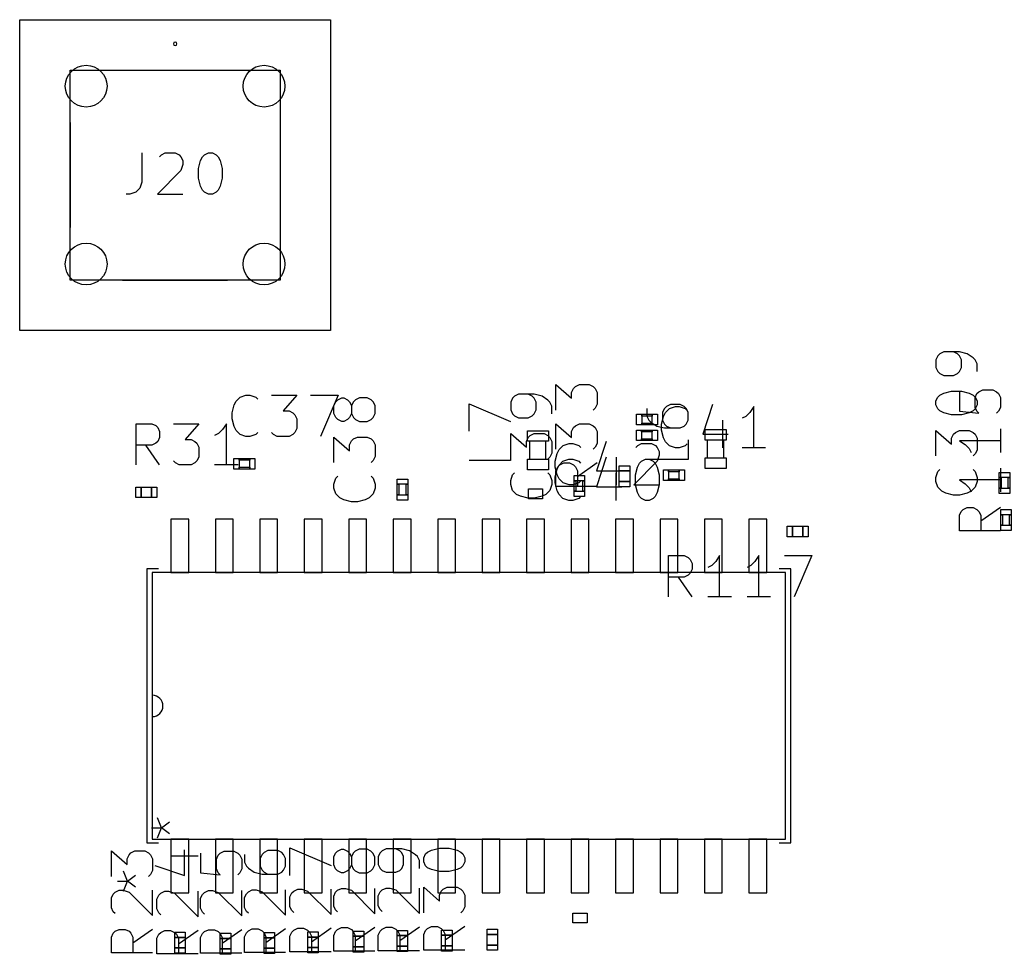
# Model space of a CAD drawing. Header units: millimetres. Extents: x -1 to 260, y -56 to 300.
# Drawn here: x 47.56 to 75.88, y 200.8 to 227.48 of the extents above; entities that cross this region are included whole.
import ezdxf

# ---------------------------------------------------------------- set-up
doc = ezdxf.new("R2010")
doc.units = ezdxf.units.MM
for name, color, linetype, true_color in [('Edge.Cuts', 254, 'CONTINUOUS', 0xd0d2cd), ('F.Fab', 9, 'CONTINUOUS', 0xafafaf), ('F.Silkscreen', 41, 'CONTINUOUS', 0xf2eda1)]:
    doc.layers.add(name, color=color, linetype=linetype, true_color=true_color)

msp = doc.modelspace()

# ---------------------------------------------------------------- linework, layer by layer
at = {"layer": 'Edge.Cuts'}
for centre in [(49.46, 225.59), (54.54, 225.59), (49.46, 220.51), (54.54, 220.51)]:
    msp.add_circle(centre, 0.5969, dxfattribs=at)
at = {"layer": 'F.Fab', "linetype": 'CONTINUOUS'}
for p, q in [((47.565, 227.485), (56.435, 227.485)), ((47.565, 218.615), (47.565, 227.485)), ((56.435, 227.485), (56.435, 218.615)), ((49.003, 226.047), (54.997, 226.047)), ((49.003, 220.053), (49.003, 226.047)), ((54.997, 226.047), (54.997, 220.053)), ((54.997, 220.053), (49.003, 220.053)), ((56.435, 218.615), (47.565, 218.615)), ((65.18, 215.92), (65.18, 216.22)), ((65.18, 216.22), (65.33, 216.22)), ((65.33, 216.22), (65.33, 215.92)), ((65.33, 216.17), (65.33, 216.22)), ((65.33, 216.22), (65.63, 216.22)), ((65.63, 216.17), (65.33, 216.17)), ((65.63, 216.22), (65.63, 216.17)), ((65.63, 215.92), (65.63, 216.22)), ((65.63, 216.22), (65.78, 216.22)), ((65.78, 216.22), (65.78, 215.92)), ((65.175, 215.47), (65.175, 215.77)), ((65.175, 215.77), (65.325, 215.77)), ((65.33, 215.92), (65.18, 215.92)), ((65.325, 215.77), (65.325, 215.47)), ((65.325, 215.72), (65.325, 215.77)), ((65.325, 215.77), (65.625, 215.77)), ((65.33, 215.92), (65.33, 215.97)), ((65.33, 215.97), (65.63, 215.97)), ((65.63, 215.92), (65.33, 215.92)), ((65.625, 215.77), (65.625, 215.72)), ((65.625, 215.47), (65.625, 215.77)), ((65.625, 215.77), (65.775, 215.77)), ((65.63, 215.97), (65.63, 215.92)), ((65.78, 215.92), (65.63, 215.92)), ((65.775, 215.77), (65.775, 215.47)), ((67.1399, 215.4838), (67.1399, 215.7838)), ((67.1399, 215.7838), (67.7398, 215.7838)), ((67.7398, 215.7838), (67.7398, 215.4838)), ((62.0649, 215.4488), (62.0649, 215.7488)), ((62.0649, 215.7488), (62.6648, 215.7488)), ((62.6648, 215.7488), (62.6648, 215.4488)), ((65.625, 215.72), (65.325, 215.72)), ((65.325, 215.47), (65.325, 215.52)), ((65.325, 215.52), (65.625, 215.52)), ((65.625, 215.52), (65.625, 215.47)), ((67.7398, 215.4838), (67.1399, 215.4838)), ((62.6648, 215.4488), (62.0649, 215.4488)), ((62.136, 214.945), (62.136, 215.435)), ((62.584, 215.435), (62.584, 214.945)), ((65.325, 215.47), (65.175, 215.47)), ((65.625, 215.47), (65.325, 215.47)), ((65.775, 215.47), (65.625, 215.47)), ((67.211, 214.98), (67.211, 215.47)), ((67.659, 215.47), (67.659, 214.98)), ((53.68, 214.655), (53.68, 214.955)), ((53.68, 214.955), (53.83, 214.955)), ((53.83, 214.955), (53.83, 214.655)), ((53.83, 214.905), (53.83, 214.955)), ((53.83, 214.955), (54.13, 214.955)), ((54.13, 214.955), (54.13, 214.905)), ((54.13, 214.655), (54.13, 214.955)), ((54.13, 214.955), (54.28, 214.955)), ((54.28, 214.955), (54.28, 214.655)), ((62.0649, 214.636), (62.0649, 214.936)), ((62.0649, 214.936), (62.6648, 214.936)), ((62.6648, 214.936), (62.6648, 214.636)), ((67.1399, 214.671), (67.1399, 214.971)), ((67.1399, 214.971), (67.7398, 214.971)), ((67.7398, 214.971), (67.7398, 214.671)), ((53.83, 214.655), (53.68, 214.655)), ((54.13, 214.905), (53.83, 214.905)), ((53.83, 214.655), (53.83, 214.705)), ((53.83, 214.705), (54.13, 214.705)), ((54.13, 214.655), (53.83, 214.655)), ((54.13, 214.705), (54.13, 214.655)), ((54.28, 214.655), (54.13, 214.655)), ((62.6648, 214.636), (62.0649, 214.636)), ((64.685, 214.6), (64.685, 214.75)), ((64.685, 214.75), (64.985, 214.75)), ((64.985, 214.75), (64.985, 214.6)), ((65.945, 214.33), (65.945, 214.63)), ((65.945, 214.63), (66.095, 214.63)), ((66.095, 214.63), (66.095, 214.33)), ((66.095, 214.58), (66.095, 214.63)), ((66.095, 214.63), (66.395, 214.63)), ((66.395, 214.63), (66.395, 214.58)), ((66.395, 214.33), (66.395, 214.63)), ((66.395, 214.63), (66.545, 214.63)), ((66.545, 214.63), (66.545, 214.33)), ((67.7398, 214.671), (67.1399, 214.671)), ((58.345, 214.22), (58.345, 214.37)), ((58.345, 214.37), (58.645, 214.37)), ((58.645, 214.37), (58.645, 214.22)), ((63.395, 214.32), (63.395, 214.47)), ((63.395, 214.47), (63.695, 214.47)), ((63.695, 214.47), (63.695, 214.32)), ((64.985, 214.6), (64.685, 214.6)), ((66.395, 214.58), (66.095, 214.58)), ((66.095, 214.33), (66.095, 214.38)), ((66.095, 214.38), (66.395, 214.38)), ((66.395, 214.38), (66.395, 214.33)), ((75.54, 214.41), (75.54, 214.56)), ((75.54, 214.56), (75.84, 214.56)), ((75.54, 214.11), (75.54, 214.41)), ((75.54, 214.41), (75.59, 214.41)), ((75.84, 214.41), (75.54, 214.41)), ((75.59, 214.41), (75.59, 214.11)), ((75.79, 214.11), (75.79, 214.41)), ((75.79, 214.41), (75.84, 214.41)), ((75.84, 214.56), (75.84, 214.41)), ((75.84, 214.41), (75.84, 214.11)), ((50.88, 213.84), (50.88, 214.14)), ((50.88, 214.14), (51.03, 214.14)), ((51.03, 214.14), (51.03, 213.84)), ((51.33, 213.84), (51.33, 214.14)), ((51.33, 214.14), (51.48, 214.14)), ((51.48, 214.14), (51.48, 213.84)), ((58.345, 213.92), (58.345, 214.22)), ((58.345, 214.22), (58.395, 214.22)), ((58.645, 214.22), (58.345, 214.22)), ((58.395, 214.22), (58.395, 213.92)), ((58.595, 213.92), (58.595, 214.22)), ((58.595, 214.22), (58.645, 214.22)), ((58.645, 214.22), (58.645, 213.92)), ((63.395, 214.02), (63.395, 214.32)), ((63.395, 214.32), (63.445, 214.32)), ((63.695, 214.32), (63.395, 214.32)), ((63.445, 214.32), (63.445, 214.02)), ((63.645, 214.02), (63.645, 214.32)), ((63.645, 214.32), (63.695, 214.32)), ((63.695, 214.32), (63.695, 214.02)), ((64.685, 214.15), (64.685, 214.3)), ((64.685, 214.3), (64.985, 214.3)), ((64.985, 214.15), (64.685, 214.15)), ((64.985, 214.3), (64.985, 214.15)), ((66.095, 214.33), (65.945, 214.33)), ((66.395, 214.33), (66.095, 214.33)), ((66.545, 214.33), (66.395, 214.33)), ((75.59, 214.11), (75.54, 214.11)), ((75.54, 213.96), (75.54, 214.11)), ((75.54, 214.11), (75.84, 214.11)), ((75.84, 214.11), (75.79, 214.11)), ((75.84, 214.11), (75.84, 213.96)), ((51.03, 213.84), (50.88, 213.84)), ((51.48, 213.84), (51.33, 213.84)), ((58.395, 213.92), (58.345, 213.92)), ((58.345, 213.77), (58.345, 213.92)), ((58.345, 213.92), (58.645, 213.92)), ((58.645, 213.92), (58.595, 213.92)), ((58.645, 213.92), (58.645, 213.77)), ((63.445, 214.02), (63.395, 214.02)), ((63.395, 213.87), (63.395, 214.02)), ((63.395, 214.02), (63.695, 214.02)), ((63.695, 213.87), (63.395, 213.87)), ((63.695, 214.02), (63.645, 214.02)), ((63.695, 214.02), (63.695, 213.87)), ((75.84, 213.96), (75.54, 213.96)), ((58.645, 213.77), (58.345, 213.77)), ((75.58, 213.35), (75.58, 213.5)), ((75.58, 213.5), (75.88, 213.5)), ((75.88, 213.5), (75.88, 213.35)), ((51.881, 213.224), (51.881, 211.7)), ((52.389, 213.224), (51.881, 213.224)), ((52.389, 211.7), (52.389, 213.224)), ((53.151, 213.224), (53.151, 211.7)), ((53.659, 213.224), (53.151, 213.224)), ((53.659, 211.7), (53.659, 213.224)), ((54.421, 213.224), (54.421, 211.7)), ((54.929, 213.224), (54.421, 213.224)), ((54.929, 211.7), (54.929, 213.224)), ((55.691, 213.224), (55.691, 211.7)), ((56.199, 213.224), (55.691, 213.224)), ((56.199, 211.7), (56.199, 213.224)), ((56.961, 213.224), (56.961, 211.7)), ((57.469, 213.224), (56.961, 213.224)), ((57.469, 211.7), (57.469, 213.224)), ((58.231, 213.224), (58.231, 211.7)), ((58.739, 213.224), (58.231, 213.224)), ((58.739, 211.7), (58.739, 213.224)), ((59.501, 213.224), (59.501, 211.7)), ((60.009, 213.224), (59.501, 213.224)), ((60.009, 211.7), (60.009, 213.224)), ((60.771, 213.224), (60.771, 211.7)), ((61.279, 213.224), (60.771, 213.224)), ((61.279, 211.7), (61.279, 213.224)), ((62.041, 213.224), (62.041, 211.7)), ((62.549, 213.224), (62.041, 213.224)), ((62.549, 211.7), (62.549, 213.224)), ((63.311, 213.224), (63.311, 211.7)), ((63.819, 213.224), (63.311, 213.224)), ((63.819, 211.7), (63.819, 213.224)), ((64.581, 213.224), (64.581, 211.7)), ((65.089, 213.224), (64.581, 213.224)), ((65.089, 211.7), (65.089, 213.224)), ((65.851, 213.224), (65.851, 211.7)), ((66.359, 213.224), (65.851, 213.224)), ((66.359, 211.7), (66.359, 213.224)), ((67.121, 213.224), (67.121, 211.7)), ((67.629, 213.224), (67.121, 213.224)), ((67.629, 211.7), (67.629, 213.224)), ((68.391, 213.224), (68.391, 211.7)), ((68.899, 213.224), (68.391, 213.224)), ((68.899, 211.7), (68.899, 213.224)), ((75.88, 213.35), (75.58, 213.35)), ((75.58, 213.05), (75.58, 213.35)), ((75.58, 213.35), (75.63, 213.35)), ((75.63, 213.35), (75.63, 213.05)), ((75.83, 213.05), (75.83, 213.35)), ((75.83, 213.35), (75.88, 213.35)), ((75.88, 213.35), (75.88, 213.05)), ((69.48, 212.72), (69.48, 213.02)), ((69.48, 213.02), (69.63, 213.02)), ((69.63, 213.02), (69.63, 212.72)), ((69.93, 212.72), (69.93, 213.02)), ((69.93, 213.02), (70.08, 213.02)), ((70.08, 213.02), (70.08, 212.72)), ((75.63, 213.05), (75.58, 213.05)), ((75.58, 212.9), (75.58, 213.05)), ((75.58, 213.05), (75.88, 213.05)), ((75.88, 213.05), (75.83, 213.05)), ((75.88, 213.05), (75.88, 212.9)), ((69.63, 212.72), (69.48, 212.72)), ((70.08, 212.72), (69.93, 212.72)), ((75.88, 212.9), (75.58, 212.9)), ((51.3476, 211.7), (51.3476, 208.1948)), ((69.4324, 211.7), (51.3476, 211.7)), ((51.881, 211.7), (52.389, 211.7)), ((53.151, 211.7), (53.659, 211.7)), ((54.421, 211.7), (54.929, 211.7)), ((55.691, 211.7), (56.199, 211.7)), ((56.961, 211.7), (57.469, 211.7)), ((58.231, 211.7), (58.739, 211.7)), ((59.501, 211.7), (60.009, 211.7)), ((60.771, 211.7), (61.279, 211.7)), ((62.041, 211.7), (62.549, 211.7)), ((63.311, 211.7), (63.819, 211.7)), ((64.581, 211.7), (65.089, 211.7)), ((65.851, 211.7), (66.359, 211.7)), ((67.121, 211.7), (67.629, 211.7)), ((68.391, 211.7), (68.899, 211.7)), ((69.4324, 204.08), (69.4324, 211.7)), ((51.3476, 208.1948), (51.3476, 207.5852)), ((51.3476, 207.5852), (51.3476, 204.08)), ((51.608776, 204.407111), (51.495081, 204.69135)), ((51.608776, 204.407111), (51.836167, 204.577654)), ((51.324538, 204.407111), (51.608776, 204.407111)), ((51.495081, 204.122873), (51.608776, 204.407111)), ((51.836167, 204.236569), (51.608776, 204.407111)), ((51.3476, 204.08), (69.4324, 204.08)), ((51.881, 204.08), (51.881, 202.556)), ((52.389, 204.08), (51.881, 204.08)), ((52.389, 202.556), (52.389, 204.08)), ((53.151, 204.08), (53.151, 202.556)), ((53.659, 204.08), (53.151, 204.08)), ((53.659, 202.556), (53.659, 204.08)), ((54.421, 204.08), (54.421, 202.556)), ((54.929, 204.08), (54.421, 204.08)), ((54.929, 202.556), (54.929, 204.08)), ((55.691, 204.08), (55.691, 202.556)), ((56.199, 204.08), (55.691, 204.08)), ((56.199, 202.556), (56.199, 204.08)), ((56.961, 204.08), (56.961, 202.556)), ((57.469, 204.08), (56.961, 204.08)), ((57.469, 202.556), (57.469, 204.08)), ((58.231, 204.08), (58.231, 202.556)), ((58.739, 204.08), (58.231, 204.08)), ((58.739, 202.556), (58.739, 204.08)), ((59.501, 204.08), (59.501, 202.556)), ((60.009, 204.08), (59.501, 204.08)), ((60.009, 202.556), (60.009, 204.08)), ((60.771, 204.08), (60.771, 202.556)), ((61.279, 204.08), (60.771, 204.08)), ((61.279, 202.556), (61.279, 204.08)), ((62.041, 204.08), (62.041, 202.556)), ((62.549, 204.08), (62.041, 204.08)), ((62.549, 202.556), (62.549, 204.08)), ((63.311, 204.08), (63.311, 202.556)), ((63.819, 204.08), (63.311, 204.08)), ((63.819, 202.556), (63.819, 204.08)), ((64.581, 204.08), (64.581, 202.556)), ((65.089, 204.08), (64.581, 204.08)), ((65.089, 202.556), (65.089, 204.08)), ((65.851, 204.08), (65.851, 202.556)), ((66.359, 204.08), (65.851, 204.08)), ((66.359, 202.556), (66.359, 204.08)), ((67.121, 204.08), (67.121, 202.556)), ((67.629, 204.08), (67.121, 204.08)), ((67.629, 202.556), (67.629, 204.08)), ((68.391, 204.08), (68.391, 202.556)), ((68.899, 204.08), (68.391, 204.08)), ((68.899, 202.556), (68.899, 204.08)), ((51.881, 202.556), (52.389, 202.556)), ((53.151, 202.556), (53.659, 202.556)), ((54.421, 202.556), (54.929, 202.556)), ((55.691, 202.556), (56.199, 202.556)), ((56.961, 202.556), (57.469, 202.556)), ((58.231, 202.556), (58.739, 202.556)), ((59.501, 202.556), (60.009, 202.556)), ((60.771, 202.556), (61.279, 202.556)), ((62.041, 202.556), (62.549, 202.556)), ((63.311, 202.556), (63.819, 202.556)), ((64.581, 202.556), (65.089, 202.556)), ((65.851, 202.556), (66.359, 202.556)), ((67.121, 202.556), (67.629, 202.556)), ((68.391, 202.556), (68.899, 202.556)), ((51.99, 201.28), (51.99, 201.43)), ((51.99, 201.43), (52.29, 201.43)), ((52.29, 201.43), (52.29, 201.28)), ((53.29, 201.25), (53.29, 201.4)), ((53.29, 201.4), (53.59, 201.4)), ((53.59, 201.4), (53.59, 201.25)), ((54.54, 201.27), (54.54, 201.42)), ((54.54, 201.42), (54.84, 201.42)), ((54.84, 201.42), (54.84, 201.27)), ((55.79, 201.29), (55.79, 201.44)), ((55.79, 201.44), (56.09, 201.44)), ((56.09, 201.44), (56.09, 201.29)), ((57.09, 201.31), (57.09, 201.46)), ((57.09, 201.46), (57.39, 201.46)), ((57.39, 201.46), (57.39, 201.31)), ((58.34, 201.33), (58.34, 201.48)), ((58.34, 201.48), (58.64, 201.48)), ((58.64, 201.33), (58.34, 201.33)), ((58.64, 201.48), (58.64, 201.33)), ((59.61, 201.34), (59.61, 201.49)), ((59.61, 201.49), (59.91, 201.49)), ((59.91, 201.34), (59.61, 201.34)), ((59.91, 201.49), (59.91, 201.34)), ((60.91, 201.36), (60.91, 201.51)), ((60.91, 201.51), (61.21, 201.51)), ((61.21, 201.36), (60.91, 201.36)), ((61.21, 201.51), (61.21, 201.36)), ((52.29, 201.28), (51.99, 201.28)), ((53.59, 201.25), (53.29, 201.25)), ((54.84, 201.27), (54.54, 201.27)), ((56.09, 201.29), (55.79, 201.29)), ((57.39, 201.31), (57.09, 201.31)), ((59.61, 200.89), (59.61, 201.04)), ((59.61, 201.04), (59.91, 201.04)), ((59.91, 201.04), (59.91, 200.89)), ((60.91, 200.91), (60.91, 201.06)), ((60.91, 201.06), (61.21, 201.06)), ((61.21, 201.06), (61.21, 200.91)), ((51.99, 200.83), (51.99, 200.98)), ((51.99, 200.98), (52.29, 200.98)), ((52.29, 200.83), (51.99, 200.83)), ((52.29, 200.98), (52.29, 200.83)), ((53.29, 200.8), (53.29, 200.95)), ((53.29, 200.95), (53.59, 200.95)), ((53.59, 200.8), (53.29, 200.8)), ((53.59, 200.95), (53.59, 200.8)), ((54.54, 200.82), (54.54, 200.97)), ((54.54, 200.97), (54.84, 200.97)), ((54.84, 200.82), (54.54, 200.82)), ((54.84, 200.97), (54.84, 200.82)), ((55.79, 200.84), (55.79, 200.99)), ((55.79, 200.99), (56.09, 200.99)), ((56.09, 200.84), (55.79, 200.84)), ((56.09, 200.99), (56.09, 200.84)), ((57.09, 200.86), (57.09, 201.01)), ((57.09, 201.01), (57.39, 201.01)), ((57.39, 200.86), (57.09, 200.86)), ((57.39, 201.01), (57.39, 200.86)), ((58.34, 200.88), (58.34, 201.03)), ((58.34, 201.03), (58.64, 201.03)), ((58.64, 200.88), (58.34, 200.88)), ((58.64, 201.03), (58.64, 200.88)), ((59.91, 200.89), (59.61, 200.89)), ((61.21, 200.91), (60.91, 200.91))]:
    msp.add_line(p, q, dxfattribs=at)
at = {"layer": 'F.Fab'}
for centre in [(49.46, 225.59), (54.54, 225.59), (49.46, 220.51), (54.54, 220.51)]:
    msp.add_circle(centre, 0.5969, dxfattribs=at)
msp.add_arc((51.3476, 207.89), 0.3048, -90, 90, dxfattribs=at)
at = {"layer": 'F.Silkscreen', "linetype": 'CONTINUOUS'}
for p, q in [((50.5, 226.047), (53.5, 226.047)), ((49.003, 224.55), (49, 221.55)), ((54.997, 224.55), (54.997, 221.55)), ((51.047572, 223.687103), (51.047572, 222.846726)), ((51.551798, 223.575053), (51.607823, 223.631078)), ((51.607823, 223.631078), (51.719874, 223.687103)), ((51.719874, 223.687103), (51.999999, 223.687103)), ((51.999999, 223.687103), (52.11205, 223.631078)), ((52.11205, 223.631078), (52.168075, 223.575053)), ((52.168075, 223.575053), (52.2241, 223.463003)), ((52.2241, 223.463003), (52.2241, 223.350953)), ((52.672301, 223.238902), (52.728326, 223.463003)), ((52.728326, 223.463003), (52.784351, 223.575053)), ((52.784351, 223.575053), (52.840377, 223.631078)), ((52.840377, 223.631078), (52.952427, 223.687103)), ((52.952427, 223.687103), (53.064477, 223.687103)), ((53.064477, 223.687103), (53.176527, 223.631078)), ((53.176527, 223.631078), (53.232553, 223.575053)), ((53.232553, 223.575053), (53.288578, 223.463003)), ((53.288578, 223.463003), (53.344603, 223.238902)), ((52.168075, 223.182877), (51.495773, 222.510575)), ((52.2241, 223.350953), (52.168075, 223.182877)), ((52.672301, 222.958777), (52.672301, 223.238902)), ((53.344603, 223.238902), (53.344603, 222.958777)), ((51.047572, 222.846726), (50.991547, 222.678651)), ((52.728326, 222.734676), (52.672301, 222.958777)), ((53.344603, 222.958777), (53.288578, 222.734676)), ((50.879497, 222.566601), (50.711421, 222.510575)), ((50.991547, 222.678651), (50.879497, 222.566601)), ((52.784351, 222.622626), (52.728326, 222.734676)), ((52.840377, 222.566601), (52.784351, 222.622626)), ((52.952427, 222.510575), (52.840377, 222.566601)), ((53.176527, 222.566601), (53.064477, 222.510575)), ((53.232553, 222.622626), (53.176527, 222.566601)), ((53.288578, 222.734676), (53.232553, 222.622626)), ((50.711421, 222.510575), (50.599371, 222.510575)), ((51.495773, 222.510575), (52.2241, 222.510575)), ((53.064477, 222.510575), (52.952427, 222.510575)), ((50.5, 220.05), (53.5, 220.053)), ((73.785652, 217.88838), (73.729627, 217.776329)), ((73.729627, 217.776329), (73.729627, 217.552229)), ((73.841677, 217.944405), (73.785652, 217.88838)), ((73.953727, 218.00043), (73.841677, 217.944405)), ((74.401928, 218.00043), (73.953727, 218.00043)), ((74.345903, 217.944405), (74.233853, 218.00043)), ((74.401928, 217.88838), (74.345903, 217.944405)), ((74.626029, 217.944405), (74.401928, 218.00043)), ((74.457954, 217.776329), (74.401928, 217.88838)), ((74.457954, 217.552229), (74.457954, 217.776329)), ((74.794104, 217.832354), (74.626029, 217.944405)), ((74.85013, 217.776329), (74.794104, 217.832354)), ((74.906155, 217.664279), (74.85013, 217.776329)), ((73.729627, 217.552229), (73.785652, 217.440178)), ((74.401928, 217.440178), (74.457954, 217.552229)), ((74.906155, 217.440178), (74.906155, 217.664279)), ((73.785652, 217.440178), (73.841677, 217.384153)), ((73.841677, 217.384153), (73.953727, 217.328128)), ((73.953727, 217.328128), (74.233853, 217.328128)), ((74.233853, 217.328128), (74.345903, 217.384153)), ((74.345903, 217.384153), (74.401928, 217.440178)), ((62.874627, 216.3416), (62.874627, 217.069927)), ((62.874627, 217.069927), (63.322828, 216.677751)), ((63.322828, 216.845826), (63.378853, 216.957877)), ((63.378853, 216.957877), (63.434878, 217.013902)), ((63.434878, 217.013902), (63.546928, 217.069927)), ((63.546928, 217.069927), (63.827054, 217.069927)), ((63.827054, 217.069927), (63.939104, 217.013902)), ((63.939104, 217.013902), (63.99513, 216.957877)), ((63.99513, 216.957877), (64.051155, 216.845826)), ((74.959878, 216.864405), (75.071928, 216.92043)), ((75.071928, 216.92043), (75.352054, 216.92043)), ((75.352054, 216.92043), (75.464104, 216.864405)), ((53.742644, 216.597297), (53.854695, 216.709347)), ((53.854695, 216.709347), (54.02277, 216.765372)), ((54.02277, 216.765372), (54.13482, 216.765372)), ((54.13482, 216.765372), (54.302896, 216.709347)), ((54.302896, 216.709347), (54.358921, 216.653322)), ((54.751097, 216.765372), (55.479424, 216.765372)), ((55.479424, 216.765372), (55.087248, 216.317171)), ((55.8716, 216.765372), (56.655952, 216.765372)), ((56.655952, 216.765372), (56.151726, 215.588844)), ((56.590652, 216.577877), (56.646677, 216.633902)), ((56.646677, 216.633902), (56.758727, 216.689927)), ((56.758727, 216.689927), (56.814752, 216.689927)), ((56.814752, 216.689927), (56.926803, 216.633902)), ((56.926803, 216.633902), (56.982828, 216.577877)), ((57.150903, 216.633902), (57.094878, 216.577877)), ((57.262954, 216.689927), (57.150903, 216.633902)), ((57.487054, 216.689927), (57.262954, 216.689927)), ((57.599104, 216.633902), (57.487054, 216.689927)), ((57.65513, 216.577877), (57.599104, 216.633902)), ((61.640652, 216.677877), (61.584627, 216.565826)), ((61.696677, 216.733902), (61.640652, 216.677877)), ((61.808727, 216.789927), (61.696677, 216.733902)), ((62.256928, 216.789927), (61.808727, 216.789927)), ((62.200903, 216.733902), (62.088853, 216.789927)), ((62.256928, 216.677877), (62.200903, 216.733902)), ((62.481029, 216.733902), (62.256928, 216.789927)), ((62.312954, 216.565826), (62.256928, 216.677877)), ((62.649104, 216.621851), (62.481029, 216.733902)), ((62.70513, 216.565826), (62.649104, 216.621851)), ((63.322828, 216.677751), (63.322828, 216.845826)), ((64.051155, 216.845826), (64.051155, 216.509675)), ((73.729627, 216.599801), (73.785652, 216.711851)), ((73.785652, 216.711851), (73.841677, 216.767877)), ((73.841677, 216.767877), (73.953727, 216.823902)), ((73.953727, 216.823902), (74.177828, 216.879927)), ((74.177828, 216.879927), (74.457954, 216.879927)), ((74.399627, 216.864405), (74.399627, 216.304153)), ((74.457954, 216.879927), (74.682054, 216.823902)), ((74.682054, 216.823902), (74.794104, 216.767877)), ((74.794104, 216.767877), (74.85013, 216.711851)), ((74.847828, 216.696329), (74.903853, 216.80838)), ((74.847828, 216.416204), (74.847828, 216.696329)), ((74.85013, 216.711851), (74.906155, 216.599801)), ((74.903853, 216.80838), (74.959878, 216.864405)), ((75.464104, 216.864405), (75.52013, 216.80838)), ((75.52013, 216.80838), (75.576155, 216.696329)), ((75.576155, 216.696329), (75.576155, 216.416204)), ((53.630594, 216.261146), (53.686619, 216.485247)), ((53.686619, 216.485247), (53.742644, 216.597297)), ((56.534627, 216.465826), (56.590652, 216.577877)), ((56.534627, 216.241726), (56.534627, 216.465826)), ((56.982828, 216.577877), (57.038853, 216.465826)), ((57.094878, 216.577877), (57.038853, 216.465826)), ((57.038853, 216.465826), (57.038853, 216.241726)), ((57.711155, 216.465826), (57.65513, 216.577877)), ((57.711155, 216.241726), (57.711155, 216.465826)), ((60.399627, 215.736996), (60.399627, 216.521348)), ((60.399627, 216.521348), (61.576155, 216.017122)), ((61.584627, 216.565826), (61.584627, 216.341726)), ((61.584627, 216.341726), (61.640652, 216.229675)), ((62.256928, 216.229675), (62.312954, 216.341726)), ((62.312954, 216.341726), (62.312954, 216.565826)), ((62.761155, 216.453776), (62.70513, 216.565826)), ((62.761155, 216.229675), (62.761155, 216.453776)), ((63.99513, 216.397625), (63.939104, 216.3416)), ((64.051155, 216.509675), (63.99513, 216.397625)), ((65.474627, 216.388273), (65.474627, 216.164172)), ((65.978853, 216.388273), (65.922828, 216.276222)), ((66.034878, 216.444298), (65.978853, 216.388273)), ((66.007644, 216.272297), (66.119695, 216.384347)), ((66.146928, 216.500323), (66.034878, 216.444298)), ((66.119695, 216.384347), (66.28777, 216.440372)), ((66.427054, 216.500323), (66.146928, 216.500323)), ((66.28777, 216.440372), (66.39982, 216.440372)), ((66.39982, 216.440372), (66.567896, 216.384347)), ((66.539104, 216.444298), (66.427054, 216.500323)), ((66.59513, 216.388273), (66.539104, 216.444298)), ((66.567896, 216.384347), (66.623921, 216.328322)), ((66.651155, 216.276222), (66.59513, 216.388273)), ((67.352248, 216.496398), (67.072122, 215.65602)), ((68.528776, 216.440372), (68.416726, 216.272297)), ((68.528776, 215.263844), (68.528776, 216.440372)), ((73.729627, 216.487751), (73.729627, 216.599801)), ((73.785652, 216.375701), (73.729627, 216.487751)), ((73.841677, 216.319675), (73.785652, 216.375701)), ((74.85013, 216.375701), (74.794104, 216.319675)), ((74.903853, 216.304153), (74.847828, 216.416204)), ((74.906155, 216.487751), (74.85013, 216.375701)), ((74.906155, 216.599801), (74.906155, 216.487751)), ((75.576155, 216.416204), (75.52013, 216.304153)), ((53.630594, 216.093071), (53.630594, 216.261146)), ((53.686619, 215.86897), (53.630594, 216.093071)), ((55.087248, 216.317171), (55.255323, 216.317171)), ((55.255323, 216.317171), (55.367374, 216.261146)), ((55.367374, 216.261146), (55.423399, 216.205121)), ((55.423399, 216.205121), (55.479424, 216.093071)), ((55.479424, 216.093071), (55.479424, 215.812945)), ((56.590652, 216.129675), (56.534627, 216.241726)), ((56.646677, 216.07365), (56.590652, 216.129675)), ((56.758727, 216.017625), (56.646677, 216.07365)), ((56.926803, 216.07365), (56.814752, 216.017625)), ((56.982828, 216.129675), (56.926803, 216.07365)), ((57.038853, 216.241726), (56.982828, 216.129675)), ((57.038853, 216.241726), (57.094878, 216.129675)), ((57.094878, 216.129675), (57.150903, 216.07365)), ((57.150903, 216.07365), (57.262954, 216.017625)), ((57.487054, 216.017625), (57.599104, 216.07365)), ((57.599104, 216.07365), (57.65513, 216.129675)), ((57.65513, 216.129675), (57.711155, 216.241726)), ((61.640652, 216.229675), (61.696677, 216.17365)), ((61.696677, 216.17365), (61.808727, 216.117625)), ((61.808727, 216.117625), (62.088853, 216.117625)), ((62.088853, 216.117625), (62.200903, 216.17365)), ((62.200903, 216.17365), (62.256928, 216.229675)), ((65.474627, 216.164172), (65.530652, 216.052122)), ((65.530652, 216.052122), (65.586677, 215.996097)), ((65.895594, 215.936146), (65.951619, 216.160247)), ((65.922828, 216.276222), (65.922828, 216.052122)), ((65.922828, 216.052122), (65.978853, 215.940071)), ((65.951619, 216.160247), (66.007644, 216.272297)), ((66.59513, 215.940071), (66.651155, 216.052122)), ((66.651155, 216.052122), (66.651155, 216.276222)), ((67.632374, 216.048196), (67.632374, 215.263844)), ((68.304675, 216.160247), (68.192625, 216.104222)), ((68.416726, 216.272297), (68.304675, 216.160247)), ((73.953727, 216.26365), (73.841677, 216.319675)), ((74.177828, 216.207625), (73.953727, 216.26365)), ((74.457954, 216.207625), (74.177828, 216.207625)), ((74.399627, 216.304153), (74.959878, 216.248128)), ((74.682054, 216.26365), (74.457954, 216.207625)), ((74.794104, 216.319675), (74.682054, 216.26365)), ((74.959878, 216.248128), (74.903853, 216.304153)), ((75.52013, 216.304153), (75.464104, 216.248128)), ((50.886619, 214.773844), (50.886619, 215.950372)), ((50.886619, 215.950372), (51.33482, 215.950372)), ((51.33482, 215.950372), (51.446871, 215.894347)), ((51.446871, 215.894347), (51.502896, 215.838322)), ((51.502896, 215.838322), (51.558921, 215.726272)), ((51.951097, 215.950372), (52.679424, 215.950372)), ((52.679424, 215.950372), (52.287248, 215.502171)), ((53.351726, 215.782297), (53.239675, 215.670247)), ((53.463776, 215.950372), (53.351726, 215.782297)), ((53.463776, 214.773844), (53.463776, 215.950372)), ((53.742644, 215.75692), (53.686619, 215.86897)), ((55.479424, 215.812945), (55.423399, 215.700895)), ((56.814752, 216.017625), (56.758727, 216.017625)), ((57.262954, 216.017625), (57.487054, 216.017625)), ((62.874627, 215.221097), (62.874627, 215.949424)), ((62.874627, 215.949424), (63.322828, 215.557248)), ((63.322828, 215.725323), (63.378853, 215.837374)), ((63.378853, 215.837374), (63.434878, 215.893399)), ((63.434878, 215.893399), (63.546928, 215.949424)), ((63.546928, 215.949424), (63.827054, 215.949424)), ((63.827054, 215.949424), (63.939104, 215.893399)), ((63.939104, 215.893399), (63.99513, 215.837374)), ((63.99513, 215.837374), (64.051155, 215.725323)), ((65.586677, 215.996097), (65.754752, 215.884046)), ((65.754752, 215.884046), (65.978853, 215.828021)), ((65.895594, 215.768071), (65.895594, 215.936146)), ((65.951619, 215.54397), (65.895594, 215.768071)), ((65.978853, 215.940071), (66.034878, 215.884046)), ((65.978853, 215.828021), (66.427054, 215.828021)), ((66.034878, 215.884046), (66.146928, 215.828021)), ((66.427054, 215.828021), (66.539104, 215.884046)), ((66.539104, 215.884046), (66.59513, 215.940071)), ((75.576155, 215.799927), (75.576155, 215.127625)), ((51.558921, 215.558196), (51.502896, 215.446146)), ((51.558921, 215.726272), (51.558921, 215.558196)), ((52.287248, 215.502171), (52.455323, 215.502171)), ((52.455323, 215.502171), (52.567374, 215.446146)), ((53.239675, 215.670247), (53.127625, 215.614222)), ((53.854695, 215.64487), (53.742644, 215.75692)), ((54.02277, 215.588844), (53.854695, 215.64487)), ((54.13482, 215.588844), (54.02277, 215.588844)), ((54.302896, 215.64487), (54.13482, 215.588844)), ((54.358921, 215.700895), (54.302896, 215.64487)), ((54.807122, 215.64487), (54.751097, 215.700895)), ((54.919172, 215.588844), (54.807122, 215.64487)), ((55.255323, 215.588844), (54.919172, 215.588844)), ((55.367374, 215.64487), (55.255323, 215.588844)), ((55.423399, 215.700895), (55.367374, 215.64487)), ((56.534627, 214.841097), (56.534627, 215.569424)), ((56.534627, 215.569424), (56.982828, 215.177248)), ((57.038853, 215.457374), (57.094878, 215.513399)), ((57.094878, 215.513399), (57.206928, 215.569424)), ((57.206928, 215.569424), (57.487054, 215.569424)), ((57.487054, 215.569424), (57.599104, 215.513399)), ((57.599104, 215.513399), (57.65513, 215.457374)), ((61.584627, 214.941097), (61.584627, 215.669424)), ((61.584627, 215.669424), (62.032828, 215.277248)), ((62.032828, 215.445323), (62.088853, 215.557374)), ((62.088853, 215.557374), (62.144878, 215.613399)), ((62.144878, 215.613399), (62.256928, 215.669424)), ((62.256928, 215.669424), (62.537054, 215.669424)), ((62.537054, 215.669424), (62.649104, 215.613399)), ((62.649104, 215.613399), (62.70513, 215.557374)), ((62.70513, 215.557374), (62.761155, 215.445323)), ((63.322828, 215.557248), (63.322828, 215.725323)), ((64.051155, 215.725323), (64.051155, 215.389172)), ((66.007644, 215.43192), (65.951619, 215.54397)), ((66.651155, 215.491871), (66.651155, 214.931619)), ((67.072122, 215.65602), (67.800449, 215.65602)), ((73.729627, 215.031097), (73.729627, 215.759424)), ((73.729627, 215.759424), (74.177828, 215.367248)), ((74.177828, 215.535323), (74.233853, 215.647374)), ((74.177828, 215.367248), (74.177828, 215.535323)), ((74.233853, 215.647374), (74.289878, 215.703399)), ((74.289878, 215.703399), (74.401928, 215.759424)), ((74.401928, 215.759424), (74.682054, 215.759424)), ((74.682054, 215.759424), (74.794104, 215.703399)), ((74.794104, 215.703399), (74.85013, 215.647374)), ((74.85013, 215.647374), (74.906155, 215.535323)), ((74.906155, 215.535323), (74.906155, 215.199172)), ((51.33482, 215.334096), (50.886619, 215.334096)), ((51.558921, 214.773844), (51.166745, 215.334096)), ((51.446871, 215.390121), (51.33482, 215.334096)), ((51.502896, 215.446146), (51.446871, 215.390121)), ((52.567374, 215.446146), (52.623399, 215.390121)), ((52.623399, 215.390121), (52.679424, 215.278071)), ((52.679424, 215.278071), (52.679424, 214.997945)), ((56.982828, 215.345323), (57.038853, 215.457374)), ((56.982828, 215.177248), (56.982828, 215.345323)), ((57.65513, 215.457374), (57.711155, 215.345323)), ((57.711155, 215.345323), (57.711155, 215.009172)), ((61.576155, 215.456871), (61.576155, 214.896619)), ((62.032828, 215.277248), (62.032828, 215.445323)), ((62.761155, 215.445323), (62.761155, 215.109172)), ((62.916097, 215.10371), (62.972122, 215.21576)), ((62.972122, 215.21576), (63.084173, 215.32781)), ((63.084173, 215.32781), (63.252248, 215.383835)), ((63.252248, 215.383835), (63.364298, 215.383835)), ((63.364298, 215.383835), (63.532374, 215.32781)), ((63.532374, 215.32781), (63.588399, 215.271785)), ((63.99513, 215.277122), (63.939104, 215.221097)), ((64.051155, 215.389172), (63.99513, 215.277122)), ((64.316726, 215.439861), (64.0366, 214.599483)), ((65.157103, 215.271785), (65.213128, 215.32781)), ((65.213128, 215.32781), (65.325179, 215.383835)), ((65.325179, 215.383835), (65.605304, 215.383835)), ((65.605304, 215.383835), (65.717355, 215.32781)), ((65.717355, 215.32781), (65.77338, 215.271785)), ((65.77338, 215.271785), (65.829405, 215.159735)), ((66.119695, 215.31987), (66.007644, 215.43192)), ((66.28777, 215.263844), (66.119695, 215.31987)), ((66.39982, 215.263844), (66.28777, 215.263844)), ((66.567896, 215.31987), (66.39982, 215.263844)), ((66.623921, 215.375895), (66.567896, 215.31987)), ((68.864927, 215.263844), (68.192625, 215.263844)), ((75.576155, 215.463776), (74.399627, 215.463776)), ((74.399627, 215.463776), (74.567702, 215.351726)), ((74.567702, 215.351726), (74.679752, 215.239675)), ((74.679752, 215.239675), (74.735778, 215.127625)), ((74.906155, 215.199172), (74.85013, 215.087122)), ((52.679424, 214.997945), (52.623399, 214.885895)), ((57.711155, 215.009172), (57.65513, 214.897122)), ((62.70513, 214.997122), (62.649104, 214.941097)), ((62.761155, 215.109172), (62.70513, 214.997122)), ((62.860072, 214.879609), (62.916097, 215.10371)), ((63.079173, 214.87781), (63.247248, 214.933835)), ((63.247248, 214.933835), (63.359298, 214.933835)), ((63.359298, 214.933835), (63.527374, 214.87781)), ((64.311726, 214.989861), (64.0316, 214.149483)), ((64.596852, 214.991659), (64.596852, 214.207307)), ((65.320179, 214.87781), (65.432229, 214.933835)), ((65.432229, 214.933835), (65.544279, 214.933835)), ((66.651155, 214.931619), (65.474627, 214.931619)), ((65.544279, 214.933835), (65.656329, 214.87781)), ((65.829405, 215.047685), (65.77338, 214.879609)), ((65.829405, 215.159735), (65.829405, 215.047685)), ((74.85013, 215.087122), (74.794104, 215.031097)), ((52.007122, 214.82987), (51.951097, 214.885895)), ((52.119172, 214.773844), (52.007122, 214.82987)), ((52.455323, 214.773844), (52.119172, 214.773844)), ((52.567374, 214.82987), (52.455323, 214.773844)), ((52.623399, 214.885895), (52.567374, 214.82987)), ((53.799927, 214.773844), (53.127625, 214.773844)), ((57.65513, 214.897122), (57.599104, 214.841097)), ((61.576155, 214.896619), (60.399627, 214.896619)), ((62.855072, 214.429609), (62.911097, 214.65371)), ((62.860072, 214.711534), (62.860072, 214.879609)), ((62.916097, 214.487433), (62.860072, 214.711534)), ((62.874627, 214.60482), (62.930652, 214.716871)), ((62.911097, 214.65371), (62.967122, 214.76576)), ((62.930652, 214.716871), (62.986677, 214.772896)), ((62.967122, 214.76576), (63.079173, 214.87781)), ((62.986677, 214.772896), (63.098727, 214.828921)), ((63.098727, 214.828921), (63.266803, 214.828921)), ((63.266803, 214.828921), (63.378853, 214.772896)), ((63.378853, 214.772896), (63.434878, 214.716871)), ((63.434878, 214.716871), (63.490903, 214.60482)), ((64.051155, 214.828921), (63.490903, 214.436745)), ((63.527374, 214.87781), (63.583399, 214.821785)), ((65.77338, 214.879609), (65.101078, 214.207307)), ((65.152103, 214.485634), (65.208128, 214.709735)), ((65.208128, 214.709735), (65.264153, 214.821785)), ((65.264153, 214.821785), (65.320179, 214.87781)), ((65.656329, 214.87781), (65.712355, 214.821785)), ((65.712355, 214.821785), (65.76838, 214.709735)), ((65.76838, 214.709735), (65.824405, 214.485634)), ((73.785652, 214.582896), (73.841677, 214.638921)), ((74.794104, 214.638921), (74.85013, 214.582896)), ((75.576155, 214.679424), (75.576155, 214.007122)), ((56.534627, 214.22482), (56.590652, 214.392896)), ((56.590652, 214.392896), (56.646677, 214.448921)), ((57.599104, 214.448921), (57.65513, 214.392896)), ((57.65513, 214.392896), (57.711155, 214.22482)), ((61.584627, 214.32482), (61.640652, 214.492896)), ((61.640652, 214.492896), (61.696677, 214.548921)), ((62.649104, 214.548921), (62.70513, 214.492896)), ((62.70513, 214.492896), (62.761155, 214.32482)), ((62.855072, 214.261534), (62.855072, 214.429609)), ((62.874627, 214.156619), (62.874627, 214.60482)), ((62.972122, 214.375383), (62.916097, 214.487433)), ((63.084173, 214.263333), (62.972122, 214.375383)), ((63.490903, 214.60482), (63.490903, 214.156619)), ((64.0366, 214.599483), (64.764927, 214.599483)), ((64.591852, 214.541659), (64.591852, 213.757307)), ((64.685, 214.3), (64.685, 214.6)), ((64.685, 214.6), (64.985, 214.6)), ((64.985, 214.6), (64.985, 214.3)), ((65.152103, 214.205509), (65.152103, 214.485634)), ((65.824405, 214.485634), (65.824405, 214.205509)), ((73.729627, 214.41482), (73.785652, 214.582896)), ((73.729627, 214.30277), (73.729627, 214.41482)), ((74.85013, 214.582896), (74.906155, 214.41482)), ((74.906155, 214.41482), (74.906155, 214.30277)), ((51.03, 213.84), (51.03, 214.14)), ((51.03, 214.14), (51.33, 214.14)), ((51.33, 214.14), (51.33, 213.84)), ((56.534627, 214.11277), (56.534627, 214.22482)), ((56.590652, 213.944695), (56.534627, 214.11277)), ((57.711155, 214.11277), (57.65513, 213.944695)), ((57.711155, 214.22482), (57.711155, 214.11277)), ((61.584627, 214.21277), (61.584627, 214.32482)), ((61.640652, 214.044695), (61.584627, 214.21277)), ((62.0918, 213.8082), (62.0918, 214.0876)), ((62.0918, 214.0876), (62.4982, 214.0876)), ((62.4982, 214.0876), (62.4982, 213.8082)), ((62.761155, 214.21277), (62.70513, 214.044695)), ((62.761155, 214.32482), (62.761155, 214.21277)), ((62.911097, 214.037433), (62.855072, 214.261534)), ((64.051155, 214.156619), (62.874627, 214.156619)), ((63.252248, 214.207307), (63.084173, 214.263333)), ((63.364298, 214.207307), (63.252248, 214.207307)), ((63.532374, 214.263333), (63.364298, 214.207307)), ((63.588399, 214.319358), (63.532374, 214.263333)), ((64.0316, 214.149483), (64.759927, 214.149483)), ((64.985, 214.3), (64.685, 214.3)), ((65.101078, 214.207307), (65.829405, 214.207307)), ((65.208128, 213.981408), (65.152103, 214.205509)), ((65.824405, 214.205509), (65.76838, 213.981408)), ((73.785652, 214.134695), (73.729627, 214.30277)), ((73.897702, 214.022644), (73.785652, 214.134695)), ((75.576155, 214.343273), (74.399627, 214.343273)), ((74.399627, 214.343273), (74.567702, 214.231223)), ((74.567702, 214.231223), (74.679752, 214.119172)), ((74.679752, 214.119172), (74.735778, 214.007122)), ((74.85013, 214.134695), (74.738079, 214.022644)), ((74.906155, 214.30277), (74.85013, 214.134695)), ((51.33, 213.84), (51.03, 213.84)), ((56.702702, 213.832644), (56.590652, 213.944695)), ((56.814752, 213.776619), (56.702702, 213.832644)), ((57.543079, 213.832644), (57.431029, 213.776619)), ((57.65513, 213.944695), (57.543079, 213.832644)), ((61.752702, 213.932644), (61.640652, 214.044695)), ((61.864752, 213.876619), (61.752702, 213.932644)), ((62.088853, 213.820594), (61.864752, 213.876619)), ((62.256928, 213.820594), (62.088853, 213.820594)), ((62.4982, 213.8082), (62.0918, 213.8082)), ((62.481029, 213.876619), (62.256928, 213.820594)), ((62.593079, 213.932644), (62.481029, 213.876619)), ((62.70513, 214.044695), (62.593079, 213.932644)), ((62.967122, 213.925383), (62.911097, 214.037433)), ((63.079173, 213.813333), (62.967122, 213.925383)), ((63.247248, 213.757307), (63.079173, 213.813333)), ((63.527374, 213.813333), (63.359298, 213.757307)), ((63.583399, 213.869358), (63.527374, 213.813333)), ((65.264153, 213.869358), (65.208128, 213.981408)), ((65.320179, 213.813333), (65.264153, 213.869358)), ((65.432229, 213.757307), (65.320179, 213.813333)), ((65.656329, 213.813333), (65.544279, 213.757307)), ((65.712355, 213.869358), (65.656329, 213.813333)), ((65.76838, 213.981408), (65.712355, 213.869358)), ((74.009752, 213.966619), (73.897702, 214.022644)), ((74.233853, 213.910594), (74.009752, 213.966619)), ((74.401928, 213.910594), (74.233853, 213.910594)), ((74.626029, 213.966619), (74.401928, 213.910594)), ((74.738079, 214.022644), (74.626029, 213.966619)), ((57.038853, 213.720594), (56.814752, 213.776619)), ((57.206928, 213.720594), (57.038853, 213.720594)), ((57.431029, 213.776619), (57.206928, 213.720594)), ((63.359298, 213.757307), (63.247248, 213.757307)), ((65.544279, 213.757307), (65.432229, 213.757307)), ((74.455652, 213.446871), (74.511677, 213.502896)), ((74.511677, 213.502896), (74.623727, 213.558921)), ((74.623727, 213.558921), (74.791803, 213.558921)), ((74.791803, 213.558921), (74.903853, 213.502896)), ((74.903853, 213.502896), (74.959878, 213.446871)), ((75.576155, 213.558921), (75.015903, 213.166745)), ((74.399627, 213.33482), (74.455652, 213.446871)), ((74.399627, 212.886619), (74.399627, 213.33482)), ((74.959878, 213.446871), (75.015903, 213.33482)), ((75.015903, 213.33482), (75.015903, 212.886619)), ((69.63, 212.72), (69.63, 213.02)), ((69.63, 213.02), (69.93, 213.02)), ((69.93, 213.02), (69.93, 212.72)), ((69.93, 212.72), (69.63, 212.72)), ((75.576155, 212.886619), (74.399627, 212.886619)), ((66.095594, 211.007307), (66.095594, 212.183835)), ((66.095594, 212.183835), (66.543795, 212.183835)), ((66.543795, 212.183835), (66.655846, 212.12781)), ((66.655846, 212.12781), (66.711871, 212.071785)), ((67.552248, 212.183835), (67.440198, 212.01576)), ((67.552248, 211.007307), (67.552248, 212.183835)), ((68.672751, 212.183835), (68.560701, 212.01576)), ((68.672751, 211.007307), (68.672751, 212.183835)), ((69.401078, 212.183835), (70.18543, 212.183835)), ((70.18543, 212.183835), (69.681204, 211.007307)), ((51.1952, 211.8016), (51.1952, 203.9784)), ((51.5254, 211.8016), (51.1952, 211.8016)), ((66.711871, 212.071785), (66.767896, 211.959735)), ((66.767896, 211.959735), (66.767896, 211.791659)), ((67.328147, 211.90371), (67.216097, 211.847685)), ((67.440198, 212.01576), (67.328147, 211.90371)), ((68.44865, 211.90371), (68.3366, 211.847685)), ((68.560701, 212.01576), (68.44865, 211.90371)), ((69.5848, 211.8016), (69.2546, 211.8016)), ((69.5848, 203.9784), (69.5848, 211.8016)), ((66.543795, 211.567559), (66.095594, 211.567559)), ((66.767896, 211.007307), (66.37572, 211.567559)), ((66.655846, 211.623584), (66.543795, 211.567559)), ((66.711871, 211.679609), (66.655846, 211.623584)), ((66.767896, 211.791659), (66.711871, 211.679609)), ((67.888399, 211.007307), (67.216097, 211.007307)), ((69.008902, 211.007307), (68.3366, 211.007307)), ((51.1952, 203.9784), (51.5254, 203.9784)), ((69.2546, 203.9784), (69.5848, 203.9784)), ((50.179627, 203.0216), (50.179627, 203.749927)), ((50.179627, 203.749927), (50.627828, 203.357751)), ((50.627828, 203.525826), (50.683853, 203.637877)), ((50.683853, 203.637877), (50.739878, 203.693902)), ((50.739878, 203.693902), (50.851928, 203.749927)), ((50.851928, 203.749927), (51.132054, 203.749927)), ((51.132054, 203.749927), (51.244104, 203.693902)), ((51.244104, 203.693902), (51.30013, 203.637877)), ((51.30013, 203.637877), (51.356155, 203.525826)), ((51.871803, 203.607877), (52.656155, 203.607877)), ((52.263979, 203.047625), (52.263979, 203.775952)), ((52.729627, 203.683902), (52.729627, 203.12365)), ((53.177828, 203.515826), (53.233853, 203.627877)), ((53.233853, 203.627877), (53.289878, 203.683902)), ((53.289878, 203.683902), (53.401928, 203.739927)), ((53.401928, 203.739927), (53.682054, 203.739927)), ((53.682054, 203.739927), (53.794104, 203.683902)), ((53.794104, 203.683902), (53.85013, 203.627877)), ((53.85013, 203.627877), (53.906155, 203.515826)), ((53.979627, 203.647877), (53.979627, 203.423776)), ((54.483853, 203.647877), (54.427828, 203.535826)), ((54.539878, 203.703902), (54.483853, 203.647877)), ((54.651928, 203.759927), (54.539878, 203.703902)), ((54.932054, 203.759927), (54.651928, 203.759927)), ((55.044104, 203.703902), (54.932054, 203.759927)), ((55.10013, 203.647877), (55.044104, 203.703902)), ((55.156155, 203.535826), (55.10013, 203.647877)), ((55.279627, 203.0516), (55.279627, 203.835952)), ((55.279627, 203.835952), (56.456155, 203.331726)), ((56.529627, 203.575826), (56.585652, 203.687877)), ((56.585652, 203.687877), (56.641677, 203.743902)), ((56.641677, 203.743902), (56.753727, 203.799927)), ((56.753727, 203.799927), (56.809752, 203.799927)), ((56.809752, 203.799927), (56.921803, 203.743902)), ((56.921803, 203.743902), (56.977828, 203.687877)), ((56.977828, 203.687877), (57.033853, 203.575826)), ((57.089878, 203.687877), (57.033853, 203.575826)), ((57.145903, 203.743902), (57.089878, 203.687877)), ((57.257954, 203.799927), (57.145903, 203.743902)), ((57.482054, 203.799927), (57.257954, 203.799927)), ((57.594104, 203.743902), (57.482054, 203.799927)), ((57.65013, 203.687877), (57.594104, 203.743902)), ((57.706155, 203.575826), (57.65013, 203.687877)), ((57.855652, 203.697877), (57.799627, 203.585826)), ((57.799627, 203.585826), (57.799627, 203.361726)), ((57.911677, 203.753902), (57.855652, 203.697877)), ((58.023727, 203.809927), (57.911677, 203.753902)), ((58.471928, 203.809927), (58.023727, 203.809927)), ((58.415903, 203.753902), (58.303853, 203.809927)), ((58.471928, 203.697877), (58.415903, 203.753902)), ((58.696029, 203.753902), (58.471928, 203.809927)), ((58.527954, 203.585826), (58.471928, 203.697877)), ((58.527954, 203.361726), (58.527954, 203.585826)), ((58.864104, 203.641851), (58.696029, 203.753902)), ((58.92013, 203.585826), (58.864104, 203.641851)), ((58.976155, 203.473776), (58.92013, 203.585826)), ((59.099627, 203.549801), (59.155652, 203.661851)), ((59.155652, 203.661851), (59.211677, 203.717877)), ((59.211677, 203.717877), (59.323727, 203.773902)), ((59.323727, 203.773902), (59.547828, 203.829927)), ((59.547828, 203.829927), (59.827954, 203.829927)), ((59.827954, 203.829927), (60.052054, 203.773902)), ((60.052054, 203.773902), (60.164104, 203.717877)), ((60.164104, 203.717877), (60.22013, 203.661851)), ((60.22013, 203.661851), (60.276155, 203.549801)), ((50.627828, 203.357751), (50.627828, 203.525826)), ((51.356155, 203.525826), (51.356155, 203.189675)), ((51.423602, 203.327751), (52.263979, 203.047625)), ((53.177828, 203.235701), (53.177828, 203.515826)), ((53.906155, 203.515826), (53.906155, 203.235701)), ((53.979627, 203.423776), (54.035652, 203.311726)), ((54.035652, 203.311726), (54.091677, 203.255701)), ((54.427828, 203.535826), (54.427828, 203.311726)), ((54.427828, 203.311726), (54.483853, 203.199675)), ((55.10013, 203.199675), (55.156155, 203.311726)), ((55.156155, 203.311726), (55.156155, 203.535826)), ((56.529627, 203.351726), (56.529627, 203.575826)), ((56.585652, 203.239675), (56.529627, 203.351726)), ((57.033853, 203.351726), (56.977828, 203.239675)), ((57.033853, 203.575826), (57.033853, 203.351726)), ((57.033853, 203.351726), (57.089878, 203.239675)), ((57.65013, 203.239675), (57.706155, 203.351726)), ((57.706155, 203.351726), (57.706155, 203.575826)), ((57.799627, 203.361726), (57.855652, 203.249675)), ((58.471928, 203.249675), (58.527954, 203.361726)), ((58.976155, 203.249675), (58.976155, 203.473776)), ((59.099627, 203.437751), (59.099627, 203.549801)), ((59.155652, 203.325701), (59.099627, 203.437751)), ((59.211677, 203.269675), (59.155652, 203.325701)), ((60.22013, 203.325701), (60.164104, 203.269675)), ((60.276155, 203.437751), (60.22013, 203.325701)), ((60.276155, 203.549801), (60.276155, 203.437751)), ((50.643576, 202.883111), (50.529881, 203.16735)), ((50.643576, 202.883111), (50.870967, 203.053654)), ((51.30013, 203.077625), (51.244104, 203.0216)), ((51.356155, 203.189675), (51.30013, 203.077625)), ((52.729627, 203.12365), (53.289878, 203.067625)), ((53.233853, 203.12365), (53.177828, 203.235701)), ((53.289878, 203.067625), (53.233853, 203.12365)), ((53.85013, 203.12365), (53.794104, 203.067625)), ((53.906155, 203.235701), (53.85013, 203.12365)), ((54.091677, 203.255701), (54.259752, 203.14365)), ((54.259752, 203.14365), (54.483853, 203.087625)), ((54.483853, 203.199675), (54.539878, 203.14365)), ((54.483853, 203.087625), (54.932054, 203.087625)), ((54.539878, 203.14365), (54.651928, 203.087625)), ((54.932054, 203.087625), (55.044104, 203.14365)), ((55.044104, 203.14365), (55.10013, 203.199675)), ((56.641677, 203.18365), (56.585652, 203.239675)), ((56.753727, 203.127625), (56.641677, 203.18365)), ((56.809752, 203.127625), (56.753727, 203.127625)), ((56.921803, 203.18365), (56.809752, 203.127625)), ((56.977828, 203.239675), (56.921803, 203.18365)), ((57.089878, 203.239675), (57.145903, 203.18365)), ((57.145903, 203.18365), (57.257954, 203.127625)), ((57.257954, 203.127625), (57.482054, 203.127625)), ((57.482054, 203.127625), (57.594104, 203.18365)), ((57.594104, 203.18365), (57.65013, 203.239675)), ((57.855652, 203.249675), (57.911677, 203.19365)), ((57.911677, 203.19365), (58.023727, 203.137625)), ((58.023727, 203.137625), (58.303853, 203.137625)), ((58.303853, 203.137625), (58.415903, 203.19365)), ((58.415903, 203.19365), (58.471928, 203.249675)), ((59.323727, 203.21365), (59.211677, 203.269675)), ((59.547828, 203.157625), (59.323727, 203.21365)), ((59.827954, 203.157625), (59.547828, 203.157625)), ((60.052054, 203.21365), (59.827954, 203.157625)), ((60.164104, 203.269675), (60.052054, 203.21365)), ((50.359338, 202.883111), (50.643576, 202.883111)), ((50.529881, 202.598873), (50.643576, 202.883111)), ((50.870967, 202.712569), (50.643576, 202.883111)), ((50.179627, 202.405323), (50.235652, 202.517374)), ((50.235652, 202.517374), (50.291677, 202.573399)), ((50.291677, 202.573399), (50.403727, 202.629424)), ((50.403727, 202.629424), (50.515778, 202.629424)), ((50.515778, 202.629424), (50.683853, 202.573399)), ((50.683853, 202.573399), (51.356155, 201.901097)), ((51.356155, 201.901097), (51.356155, 202.629424)), ((51.479627, 202.375323), (51.535652, 202.487374)), ((51.535652, 202.487374), (51.591677, 202.543399)), ((51.591677, 202.543399), (51.703727, 202.599424)), ((51.703727, 202.599424), (51.815778, 202.599424)), ((51.815778, 202.599424), (51.983853, 202.543399)), ((51.983853, 202.543399), (52.656155, 201.871097)), ((52.656155, 201.871097), (52.656155, 202.599424)), ((52.729627, 202.395323), (52.785652, 202.507374)), ((52.785652, 202.507374), (52.841677, 202.563399)), ((52.841677, 202.563399), (52.953727, 202.619424)), ((52.953727, 202.619424), (53.065778, 202.619424)), ((53.065778, 202.619424), (53.233853, 202.563399)), ((53.233853, 202.563399), (53.906155, 201.891097)), ((53.906155, 201.891097), (53.906155, 202.619424)), ((53.979627, 202.415323), (54.035652, 202.527374)), ((54.035652, 202.527374), (54.091677, 202.583399)), ((54.091677, 202.583399), (54.203727, 202.639424)), ((54.203727, 202.639424), (54.315778, 202.639424)), ((54.315778, 202.639424), (54.483853, 202.583399)), ((54.483853, 202.583399), (55.156155, 201.911097)), ((55.156155, 201.911097), (55.156155, 202.639424)), ((55.279627, 202.435323), (55.335652, 202.547374)), ((55.335652, 202.547374), (55.391677, 202.603399)), ((55.391677, 202.603399), (55.503727, 202.659424)), ((55.503727, 202.659424), (55.615778, 202.659424)), ((55.615778, 202.659424), (55.783853, 202.603399)), ((55.783853, 202.603399), (56.456155, 201.931097)), ((56.456155, 201.931097), (56.456155, 202.659424)), ((56.529627, 202.455323), (56.585652, 202.567374)), ((56.529627, 202.175198), (56.529627, 202.455323)), ((56.585652, 202.567374), (56.641677, 202.623399)), ((56.641677, 202.623399), (56.753727, 202.679424)), ((56.753727, 202.679424), (56.865778, 202.679424)), ((56.865778, 202.679424), (57.033853, 202.623399)), ((57.033853, 202.623399), (57.706155, 201.951097)), ((57.706155, 201.951097), (57.706155, 202.679424)), ((57.799627, 202.465323), (57.855652, 202.577374)), ((57.799627, 202.185198), (57.799627, 202.465323)), ((57.855652, 202.577374), (57.911677, 202.633399)), ((57.911677, 202.633399), (58.023727, 202.689424)), ((58.023727, 202.689424), (58.135778, 202.689424)), ((58.135778, 202.689424), (58.303853, 202.633399)), ((58.303853, 202.633399), (58.976155, 201.961097)), ((58.976155, 201.961097), (58.976155, 202.689424)), ((59.099627, 201.981097), (59.099627, 202.709424)), ((59.099627, 202.709424), (59.547828, 202.317248)), ((59.547828, 202.485323), (59.603853, 202.597374)), ((59.547828, 202.317248), (59.547828, 202.485323)), ((59.603853, 202.597374), (59.659878, 202.653399)), ((59.659878, 202.653399), (59.771928, 202.709424)), ((59.771928, 202.709424), (60.052054, 202.709424)), ((60.052054, 202.709424), (60.164104, 202.653399)), ((60.164104, 202.653399), (60.22013, 202.597374)), ((60.22013, 202.597374), (60.276155, 202.485323)), ((60.276155, 202.485323), (60.276155, 202.149172)), ((50.179627, 202.125198), (50.179627, 202.405323)), ((51.479627, 202.095198), (51.479627, 202.375323)), ((52.729627, 202.115198), (52.729627, 202.395323)), ((53.979627, 202.135198), (53.979627, 202.415323)), ((55.279627, 202.155198), (55.279627, 202.435323)), ((56.585652, 202.063147), (56.529627, 202.175198)), ((57.855652, 202.073147), (57.799627, 202.185198)), ((50.235652, 202.013147), (50.179627, 202.125198)), ((50.291677, 201.957122), (50.235652, 202.013147)), ((51.535652, 201.983147), (51.479627, 202.095198)), ((51.591677, 201.927122), (51.535652, 201.983147)), ((52.785652, 202.003147), (52.729627, 202.115198)), ((52.841677, 201.947122), (52.785652, 202.003147)), ((54.035652, 202.023147), (53.979627, 202.135198)), ((54.091677, 201.967122), (54.035652, 202.023147)), ((55.335652, 202.043147), (55.279627, 202.155198)), ((55.391677, 201.987122), (55.335652, 202.043147)), ((56.641677, 202.007122), (56.585652, 202.063147)), ((57.911677, 202.017122), (57.855652, 202.073147)), ((60.22013, 202.037122), (60.164104, 201.981097)), ((60.276155, 202.149172), (60.22013, 202.037122)), ((63.3618, 201.6924), (63.3618, 201.9718)), ((63.3618, 201.9718), (63.7682, 201.9718)), ((63.7682, 201.9718), (63.7682, 201.6924)), ((63.7682, 201.6924), (63.3618, 201.6924)), ((50.179627, 201.28482), (50.235652, 201.396871)), ((50.235652, 201.396871), (50.291677, 201.452896)), ((50.291677, 201.452896), (50.403727, 201.508921)), ((50.403727, 201.508921), (50.571803, 201.508921)), ((50.571803, 201.508921), (50.683853, 201.452896)), ((50.683853, 201.452896), (50.739878, 201.396871)), ((50.739878, 201.396871), (50.795903, 201.28482)), ((51.356155, 201.508921), (50.795903, 201.116745)), ((51.479627, 201.25482), (51.535652, 201.366871)), ((51.535652, 201.366871), (51.591677, 201.422896)), ((51.591677, 201.422896), (51.703727, 201.478921)), ((51.703727, 201.478921), (51.871803, 201.478921)), ((51.871803, 201.478921), (51.983853, 201.422896)), ((51.983853, 201.422896), (52.039878, 201.366871)), ((52.039878, 201.366871), (52.095903, 201.25482)), ((52.656155, 201.478921), (52.095903, 201.086745)), ((52.729627, 201.27482), (52.785652, 201.386871)), ((52.785652, 201.386871), (52.841677, 201.442896)), ((52.841677, 201.442896), (52.953727, 201.498921)), ((52.953727, 201.498921), (53.121803, 201.498921)), ((53.121803, 201.498921), (53.233853, 201.442896)), ((53.233853, 201.442896), (53.289878, 201.386871)), ((53.289878, 201.386871), (53.345903, 201.27482)), ((53.906155, 201.498921), (53.345903, 201.106745)), ((53.979627, 201.29482), (54.035652, 201.406871)), ((54.035652, 201.406871), (54.091677, 201.462896)), ((54.091677, 201.462896), (54.203727, 201.518921)), ((54.203727, 201.518921), (54.371803, 201.518921)), ((54.371803, 201.518921), (54.483853, 201.462896)), ((54.483853, 201.462896), (54.539878, 201.406871)), ((54.539878, 201.406871), (54.595903, 201.29482)), ((55.156155, 201.518921), (54.595903, 201.126745)), ((55.279627, 201.31482), (55.335652, 201.426871)), ((55.335652, 201.426871), (55.391677, 201.482896)), ((55.391677, 201.482896), (55.503727, 201.538921)), ((55.503727, 201.538921), (55.671803, 201.538921)), ((55.671803, 201.538921), (55.783853, 201.482896)), ((55.783853, 201.482896), (55.839878, 201.426871)), ((55.839878, 201.426871), (55.895903, 201.31482)), ((56.456155, 201.538921), (55.895903, 201.146745)), ((56.529627, 201.33482), (56.585652, 201.446871)), ((56.529627, 200.886619), (56.529627, 201.33482)), ((56.585652, 201.446871), (56.641677, 201.502896)), ((56.641677, 201.502896), (56.753727, 201.558921)), ((56.753727, 201.558921), (56.921803, 201.558921)), ((56.921803, 201.558921), (57.033853, 201.502896)), ((57.033853, 201.502896), (57.089878, 201.446871)), ((57.089878, 201.446871), (57.145903, 201.33482)), ((57.706155, 201.558921), (57.145903, 201.166745)), ((57.145903, 201.33482), (57.145903, 200.886619)), ((57.799627, 201.34482), (57.855652, 201.456871)), ((57.799627, 200.896619), (57.799627, 201.34482)), ((57.855652, 201.456871), (57.911677, 201.512896)), ((57.911677, 201.512896), (58.023727, 201.568921)), ((58.023727, 201.568921), (58.191803, 201.568921)), ((58.191803, 201.568921), (58.303853, 201.512896)), ((58.303853, 201.512896), (58.359878, 201.456871)), ((58.34, 201.03), (58.34, 201.33)), ((58.34, 201.33), (58.64, 201.33)), ((58.359878, 201.456871), (58.415903, 201.34482)), ((58.976155, 201.568921), (58.415903, 201.176745)), ((58.415903, 201.34482), (58.415903, 200.896619)), ((58.64, 201.33), (58.64, 201.03)), ((59.099627, 201.36482), (59.155652, 201.476871)), ((59.099627, 200.916619), (59.099627, 201.36482)), ((59.155652, 201.476871), (59.211677, 201.532896)), ((59.211677, 201.532896), (59.323727, 201.588921)), ((59.323727, 201.588921), (59.491803, 201.588921)), ((59.491803, 201.588921), (59.603853, 201.532896)), ((59.603853, 201.532896), (59.659878, 201.476871)), ((59.61, 201.04), (59.61, 201.34)), ((59.61, 201.34), (59.91, 201.34)), ((59.659878, 201.476871), (59.715903, 201.36482)), ((60.276155, 201.588921), (59.715903, 201.196745)), ((59.715903, 201.36482), (59.715903, 200.916619)), ((59.91, 201.34), (59.91, 201.04)), ((60.91, 201.06), (60.91, 201.36)), ((60.91, 201.36), (61.21, 201.36)), ((61.21, 201.36), (61.21, 201.06)), ((50.179627, 200.836619), (50.179627, 201.28482)), ((50.795903, 201.28482), (50.795903, 200.836619)), ((51.479627, 200.806619), (51.479627, 201.25482)), ((51.99, 200.98), (51.99, 201.28)), ((51.99, 201.28), (52.29, 201.28)), ((52.095903, 201.25482), (52.095903, 200.806619)), ((52.29, 201.28), (52.29, 200.98)), ((52.729627, 200.826619), (52.729627, 201.27482)), ((53.29, 200.95), (53.29, 201.25)), ((53.29, 201.25), (53.59, 201.25)), ((53.345903, 201.27482), (53.345903, 200.826619)), ((53.59, 201.25), (53.59, 200.95)), ((53.979627, 200.846619), (53.979627, 201.29482)), ((54.54, 200.97), (54.54, 201.27)), ((54.54, 201.27), (54.84, 201.27)), ((54.595903, 201.29482), (54.595903, 200.846619)), ((54.84, 201.27), (54.84, 200.97)), ((55.279627, 200.866619), (55.279627, 201.31482)), ((55.79, 200.99), (55.79, 201.29)), ((55.79, 201.29), (56.09, 201.29)), ((55.895903, 201.31482), (55.895903, 200.866619)), ((56.09, 201.29), (56.09, 200.99)), ((57.09, 201.01), (57.09, 201.31)), ((57.09, 201.31), (57.39, 201.31)), ((57.39, 201.31), (57.39, 201.01)), ((59.91, 201.04), (59.61, 201.04)), ((61.21, 201.06), (60.91, 201.06)), ((51.356155, 200.836619), (50.179627, 200.836619)), ((52.656155, 200.806619), (51.479627, 200.806619)), ((52.29, 200.98), (51.99, 200.98)), ((53.906155, 200.826619), (52.729627, 200.826619)), ((53.59, 200.95), (53.29, 200.95)), ((55.156155, 200.846619), (53.979627, 200.846619)), ((54.84, 200.97), (54.54, 200.97)), ((56.456155, 200.866619), (55.279627, 200.866619)), ((56.09, 200.99), (55.79, 200.99)), ((57.706155, 200.886619), (56.529627, 200.886619)), ((57.39, 201.01), (57.09, 201.01)), ((58.976155, 200.896619), (57.799627, 200.896619)), ((58.64, 201.03), (58.34, 201.03)), ((60.276155, 200.916619), (59.099627, 200.916619))]:
    msp.add_line(p, q, dxfattribs=at)
at = {"layer": 'F.Silkscreen'}
for centre in [(49.46, 225.59), (54.54, 225.59), (49.46, 220.51), (54.54, 220.51)]:
    msp.add_circle(centre, 0.5969, dxfattribs=at)
for start, end in [(-270, -90), (-90, 90)]:
    msp.add_arc((52, 226.8), 0.05, start, end, dxfattribs=at)

doc.saveas('drawing.dxf')
